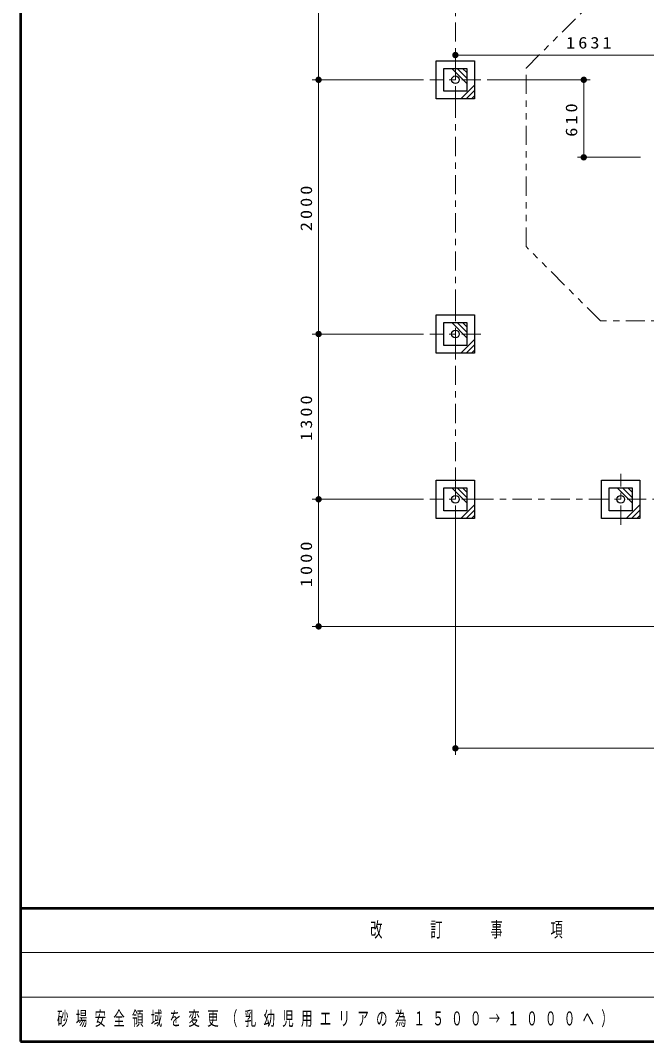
# Model space of a CAD drawing. Units: millimetres on the paper, scale 1:50. Extents: x 35 to 420, y -297 to 267.
# Drawn here: x 35 to 133.5, y -297 to -136.3 of the extents above; entities that cross this region are included whole.
import ezdxf

# ---------------------------------------------------------------- set-up
doc = ezdxf.new("R2010")
doc.units = ezdxf.units.MM
doc.linetypes.add('USER2', pattern=[6, 3, -1, 1, -1])
doc.linetypes.add('USER3', pattern=[8, 3, -1, 1, -1, 1, -1])
doc.layers.add('1_50', color=20, linetype='Continuous', lineweight=25)
doc.layers.add('NAKAMURA図枠', color=7, linetype='Continuous', lineweight=13)
doc.layers.add('図面情報', color=7, linetype='Continuous')
doc.styles.add('ＭＳ ゴシック', font='')
doc.styles.get('ＭＳ ゴシック').set_extended_font_data('MS Gothic')

# ---------------------------------------------------------------- blocks, each defined once
blk = doc.blocks.new('filled_dot')
at = {"color": 0, "linetype": 'Continuous', "lineweight": -2, "const_width": 1.25}
blk.add_lwpolyline([(-0.625, 0, 1), (0.625, 0, 1)], format="xyb", close=True, dxfattribs=at)

msp = doc.modelspace()

# ---------------------------------------------------------------- linework, layer by layer
at = {"layer": '1_50', "color": 131, "linetype": 'USER2', "lineweight": 13}
for p, q in [((103.391, -211.682), (103.391, -65.682)), ((277.391, -211.682), (103.391, -211.682))]:
    msp.add_line(p, q, dxfattribs=at)
at = {"layer": '1_50', "color": 7, "lineweight": 13}
for p, q in [((81.882, -145.682), (81.882, -105.682)), ((103.391, -141.793), (136.011, -141.793)), ((105.191, -146.258), (102.815, -143.882)), ((105.191, -145.41), (103.664, -143.882)), ((105.191, -144.561), (104.512, -143.882)), ((98.391, -145.682), (80.882, -145.682)), ((81.882, -185.682), (81.882, -145.682)), ((108.391, -145.682), (124.577, -145.682)), ((123.577, -145.682), (123.577, -157.881)), ((106.391, -146.535), (104.244, -148.682)), ((106.391, -147.383), (105.093, -148.682)), ((106.391, -148.232), (105.941, -148.682)), ((132.511, -157.881), (122.577, -157.881)), ((105.191, -186.258), (102.815, -183.882)), ((105.191, -185.41), (103.664, -183.882)), ((105.191, -184.561), (104.512, -183.882)), ((98.391, -185.682), (80.882, -185.682)), ((81.882, -211.682), (81.882, -185.682)), ((106.391, -186.535), (104.244, -188.682)), ((106.391, -187.383), (105.093, -188.682)), ((106.391, -188.232), (105.941, -188.682)), ((105.191, -212.258), (102.815, -209.882)), ((105.191, -211.41), (103.664, -209.882)), ((105.191, -210.561), (104.512, -209.882)), ((131.191, -212.258), (128.815, -209.882)), ((131.191, -211.41), (129.664, -209.882)), ((131.191, -210.561), (130.512, -209.882)), ((98.391, -211.682), (80.882, -211.682)), ((81.882, -231.682), (81.882, -211.682)), ((103.391, -212.682), (103.391, -251.861)), ((106.391, -212.535), (104.244, -214.682)), ((106.391, -213.383), (105.093, -214.682)), ((132.391, -212.535), (130.244, -214.682)), ((132.391, -213.383), (131.093, -214.682)), ((106.391, -214.232), (105.941, -214.682)), ((132.391, -214.232), (131.941, -214.682)), ((181.891, -231.682), (80.882, -231.682)), ((181.391, -250.861), (103.391, -250.861))]:
    msp.add_line(p, q, dxfattribs=at)
at = {"layer": '1_50', "color": 7}
for p, q in [((100.391, -148.682), (100.391, -142.682)), ((100.391, -142.682), (106.391, -142.682)), ((106.391, -142.682), (106.391, -148.682)), ((106.391, -148.682), (100.391, -148.682)), ((100.391, -188.682), (100.391, -182.682)), ((100.391, -182.682), (106.391, -182.682)), ((106.391, -182.682), (106.391, -188.682)), ((106.391, -188.682), (100.391, -188.682)), ((100.391, -214.682), (100.391, -208.682)), ((100.391, -208.682), (106.391, -208.682)), ((106.391, -208.682), (106.391, -214.682)), ((126.391, -214.682), (126.391, -208.682)), ((126.391, -208.682), (132.391, -208.682)), ((132.391, -208.682), (132.391, -214.682)), ((106.391, -214.682), (100.391, -214.682)), ((132.391, -214.682), (126.391, -214.682))]:
    msp.add_line(p, q, dxfattribs=at)
at = {"layer": '1_50', "color": 7, "linetype": 'USER2', "lineweight": 13}
for p, q in [((103.391, -149.682), (103.391, -141.682)), ((107.391, -145.682), (99.391, -145.682)), ((103.391, -189.682), (103.391, -181.682)), ((107.391, -185.682), (99.391, -185.682)), ((103.391, -215.682), (103.391, -207.682)), ((129.391, -215.682), (129.391, -207.682)), ((107.391, -211.682), (99.391, -211.682)), ((133.391, -211.682), (125.391, -211.682))]:
    msp.add_line(p, q, dxfattribs=at)
at = {"layer": '1_50', "color": 70, "linetype": 'USER3', "lineweight": 13}
msp.add_lwpolyline([(189.175, -132.131), (200.891, -143.847), (200.891, -171.916), (189.175, -183.631), (126.227, -183.631), (114.511, -171.916), (114.511, -143.847), (126.227, -132.131)], close=True, dxfattribs=at)
at = {"layer": '1_50', "color": 7}
for points in [[(101.591, -143.882), (105.191, -143.882), (105.191, -147.482), (101.591, -147.482)], [(101.591, -183.882), (105.191, -183.882), (105.191, -187.482), (101.591, -187.482)], [(101.591, -209.882), (105.191, -209.882), (105.191, -213.482), (101.591, -213.482)], [(127.591, -209.882), (131.191, -209.882), (131.191, -213.482), (127.591, -213.482)]]:
    msp.add_lwpolyline(points, close=True, dxfattribs=at)
for centre in [(103.391, -145.682), (103.391, -185.682), (103.391, -211.682), (129.391, -211.682)]:
    msp.add_circle(centre, 0.605, dxfattribs=at)
at = {"layer": 'NAKAMURA図枠', "lineweight": 50}
for p, q in [((35, -30), (35, -297)), ((35, -276), (420, -276)), ((35, -297), (420, -297))]:
    msp.add_line(p, q, dxfattribs=at)
at = {"layer": 'NAKAMURA図枠'}
for p, q in [((35, -283), (176.5, -283)), ((35, -290), (176.5, -290))]:
    msp.add_line(p, q, dxfattribs=at)

# ---------------------------------------------------------------- block references
at = {"layer": '1_50', "color": 7, "lineweight": 13, "xscale": 0.4, "yscale": 0.4}
for p in [(103.391, -141.793), (103.391, -250.861)]:
    msp.add_blockref('filled_dot', p, dxfattribs=at)
for p, rotation in [((81.882, -145.682), 90), ((81.882, -145.682), 270), ((123.577, -145.682), 270), ((123.577, -157.881), 90), ((81.882, -185.682), 90), ((81.882, -185.682), 270), ((81.882, -211.682), 270), ((81.882, -211.682), 90), ((81.882, -231.682), 90)]:
    msp.add_blockref('filled_dot', p, dxfattribs=dict(at, rotation=rotation))

# ---------------------------------------------------------------- texts
at = {"layer": '1_50', "color": 7, "insert": (124.614, -140.793), "char_height": 1.833, "attachment_point": 8, "style": 'ＭＳ ゴシック'}
msp.add_mtext('\\T1.33;\\W1.15;1631', dxfattribs=at)
at = {"layer": '1_50', "color": 7, "char_height": 1.833, "attachment_point": 8, "rotation": 90, "style": 'ＭＳ ゴシック'}
for s, insert in [('\\T1.33;\\W1.15;610', (122.577, -151.782)), ('\\T1.33;\\W1.15;2000', (80.882, -165.682)), ('\\T1.33;\\W1.15;1300', (80.882, -198.682)), ('\\T1.33;\\W1.15;1000', (80.882, -221.682))]:
    msp.add_mtext(s, dxfattribs=dict(at, insert=insert))
at = {"layer": 'NAKAMURA図枠', "color": 4, "insert": (105.75, -279.5), "char_height": 2.346, "attachment_point": 5, "style": 'ＭＳ ゴシック'}
msp.add_mtext('\\T1.64;\\W0.6;改\u3000\u3000訂\u3000\u3000事\u3000\u3000項', dxfattribs=at)
at = {"layer": '図面情報', "insert": (40.75, -293.5), "char_height": 2.199, "attachment_point": 4, "style": 'ＭＳ ゴシック'}
msp.add_mtext('\\T1.64;\\W0.6;砂場安全領域を変更（乳幼児用エリアの為１５００→１０００へ）', dxfattribs=at)

doc.saveas('drawing.dxf')
